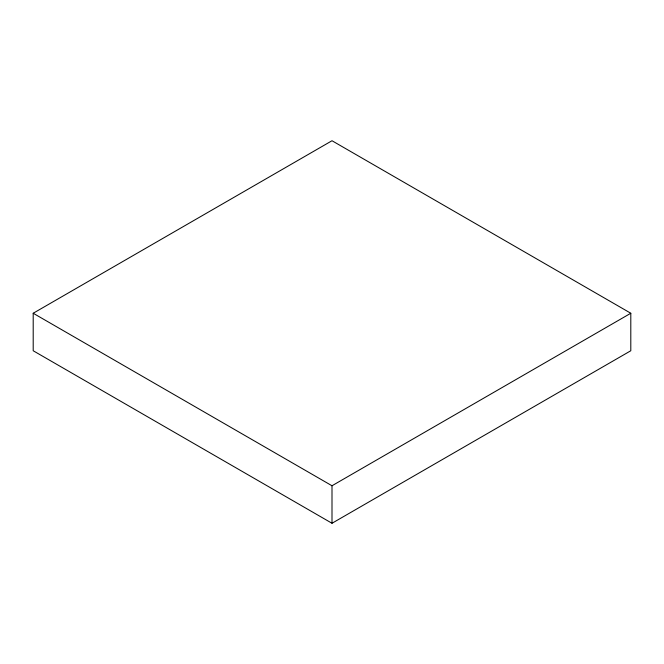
<?xml version="1.0" encoding="UTF-8"?>
<svg xmlns="http://www.w3.org/2000/svg" width="664" height="664" viewBox="0 0 664 664"><rect width="100%" height="100%" fill="white"/><g stroke="black" fill="none" stroke-linecap="round" stroke-linejoin="round"><path stroke-width="1" d="M33.2 313.25L332 140.735L630.8 313.25L630.8 350.75L332 523.265L33.2 350.75L33.2 313.25L332 485.757L630.8 313.25M332 485.757L332 523.265"/></g></svg>
